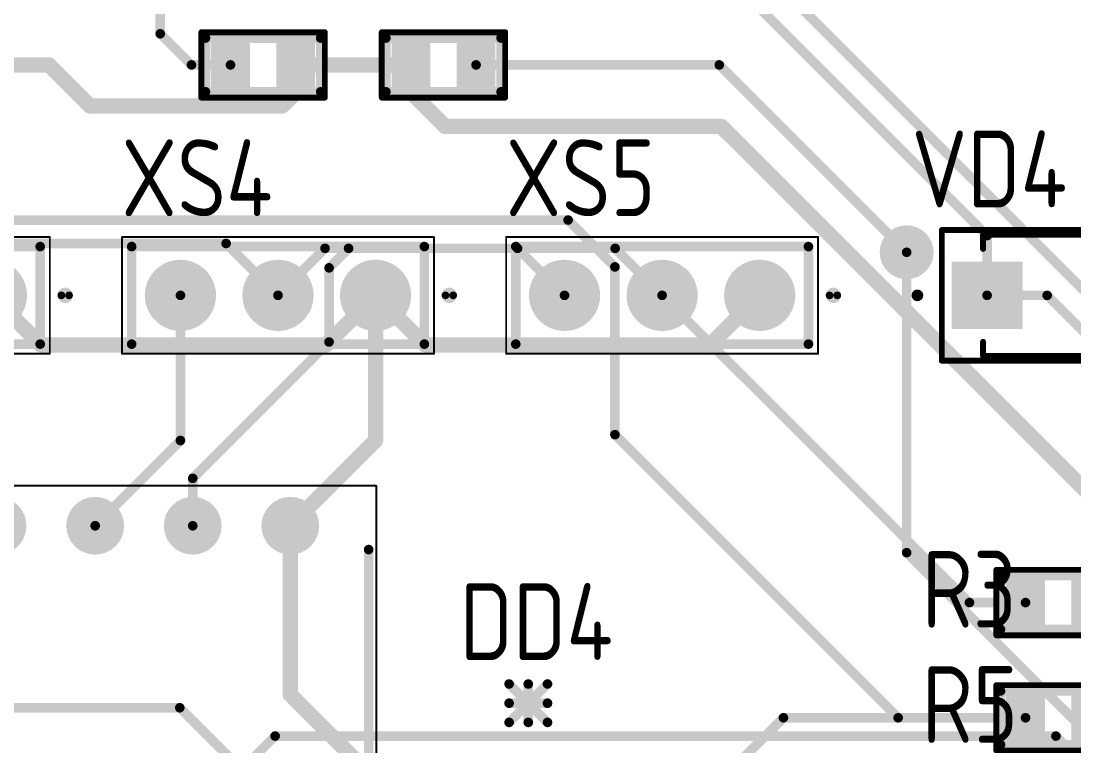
# Model space of a CAD drawing. Header units: millimetres. Extents: x 0 to 841, y 0 to 2540.
# Drawn here: x 113.85 to 141.26, y 128.27 to 147.14 of the extents above; entities that cross this region are included whole.
import ezdxf

# ---------------------------------------------------------------- set-up
doc = ezdxf.new("R2010")
doc.units = ezdxf.units.MM
for name, color, linetype in [('BottomLayer', 5, 'Continuous'), ('BottomSolder', 6, 'Continuous'), ('Mechanical13', 56, 'Continuous'), ('Mechanical15', 56, 'Continuous'), ('MultiLayer', 9, 'Continuous'), ('PadHoleLayer', 156, 'Continuous'), ('TopLayer', 1, 'Continuous'), ('TopOverlay', 2, 'Continuous'), ('TopPaste', 8, 'Continuous'), ('TopSolder', 216, 'Continuous'), ('ViaHoleLayer', 16, 'Continuous')]:
    doc.layers.add(name, color=color, linetype=linetype)
doc.styles.add('GOST type A', font='', dxfattribs={"height": 0.2})
doc.styles.get('GOST type A').set_extended_font_data('GOST type A')

# ---------------------------------------------------------------- blocks, each defined once
blk = doc.blocks.new('CONN_3PIN_TSW_103_05_G_S_11')
at = {"layer": 'BottomLayer'}
h = blk.add_hatch(color=5, dxfattribs=at)
edge = h.paths.add_edge_path()
edge.add_arc((0, 0), 0.825, 0, 360)
h = blk.add_hatch(color=5, dxfattribs=at)
edge = h.paths.add_edge_path()
edge.add_arc((2.54, 0), 0.825, 0, 360)
h = blk.add_hatch(color=5, dxfattribs=at)
edge = h.paths.add_edge_path()
edge.add_arc((5.08, 0), 0.825, 0, 360)
at = {"layer": 'BottomSolder'}
h = blk.add_hatch(color=6, dxfattribs=at)
edge = h.paths.add_edge_path()
edge.add_arc((0, 0), 0.927, 0, 360)
h = blk.add_hatch(color=6, dxfattribs=at)
edge = h.paths.add_edge_path()
edge.add_arc((2.54, 0), 0.927, 0, 360)
h = blk.add_hatch(color=6, dxfattribs=at)
edge = h.paths.add_edge_path()
edge.add_arc((5.08, 0), 0.927, 0, 360)
at = {"layer": 'MultiLayer'}
h = blk.add_hatch(color=9, dxfattribs=at)
edge = h.paths.add_edge_path()
edge.add_arc((0, 0), 0.825, 0, 360)
h = blk.add_hatch(color=9, dxfattribs=at)
edge = h.paths.add_edge_path()
edge.add_arc((2.54, 0), 0.825, 0, 360)
h = blk.add_hatch(color=9, dxfattribs=at)
edge = h.paths.add_edge_path()
edge.add_arc((5.08, 0), 0.825, 0, 360)
at = {"layer": 'PadHoleLayer'}
h = blk.add_hatch(color=156, dxfattribs=at)
edge = h.paths.add_edge_path()
edge.add_arc((0, 0), 0.55, 0, 360)
h = blk.add_hatch(color=156, dxfattribs=at)
edge = h.paths.add_edge_path()
edge.add_arc((2.54, 0), 0.55, 0, 360)
h = blk.add_hatch(color=156, dxfattribs=at)
edge = h.paths.add_edge_path()
edge.add_arc((5.08, 0), 0.55, 0, 360)
at = {"layer": 'TopLayer'}
h = blk.add_hatch(color=1, dxfattribs=at)
edge = h.paths.add_edge_path()
edge.add_arc((0, 0), 0.825, 0, 360)
h = blk.add_hatch(color=1, dxfattribs=at)
edge = h.paths.add_edge_path()
edge.add_arc((2.54, 0), 0.825, 0, 360)
h = blk.add_hatch(color=1, dxfattribs=at)
edge = h.paths.add_edge_path()
edge.add_arc((5.08, 0), 0.825, 0, 360)
at = {"layer": 'TopSolder'}
h = blk.add_hatch(color=216, dxfattribs=at)
edge = h.paths.add_edge_path()
edge.add_arc((0, 0), 0.927, 0, 360)
h = blk.add_hatch(color=216, dxfattribs=at)
edge = h.paths.add_edge_path()
edge.add_arc((2.54, 0), 0.927, 0, 360)
h = blk.add_hatch(color=216, dxfattribs=at)
edge = h.paths.add_edge_path()
edge.add_arc((5.08, 0), 0.927, 0, 360)
at = {"layer": 'Mechanical13'}
for points, const_width in [([(-1.82, 0, 1), (-2.02, 0, 1)], 0.2), ([(-2.07, 0, 1), (-1.97, 0, 1)], 0.1), ([(-1.87, 0, 1), (-1.77, 0, 1)], 0.1)]:
    blk.add_lwpolyline(points, format="xyb", close=True, dxfattribs=dict(at, const_width=const_width))
at = {"layer": 'Mechanical15', "const_width": 0.05}
for points in [[(6.6, 1.52), (-1.52, 1.52)], [(-1.52, 1.52), (-1.52, -1.52)], [(6.6, 1.52), (6.6, -1.52)], [(6.6, -1.52), (-1.52, -1.52)]]:
    blk.add_lwpolyline(points, dxfattribs=at)
at = {"layer": 'Mechanical15', "const_width": 0.025}
for points in [[(-1.532, 1.52, 1), (-1.507, 1.52, 1)], [(-1.532, 1.52, 1), (-1.507, 1.52, 1)], [(6.587, 1.52, 1), (6.612, 1.52, 1)], [(6.587, 1.52, 1), (6.612, 1.52, 1)], [(-1.532, -1.52, 1), (-1.507, -1.52, 1)], [(-1.532, -1.52, 1), (-1.507, -1.52, 1)], [(6.587, -1.52, 1), (6.612, -1.52, 1)], [(6.587, -1.52, 1), (6.612, -1.52, 1)]]:
    blk.add_lwpolyline(points, format="xyb", close=True, dxfattribs=at)
at = {"layer": 'TopOverlay', "const_width": 0.25}
for points in [[(6.35, 1.27), (-1.27, 1.27)], [(-1.27, 1.27), (-1.27, -1.27)], [(6.35, 1.27), (6.35, -1.27)], [(6.35, -1.27), (-1.27, -1.27)]]:
    blk.add_lwpolyline(points, dxfattribs=at)
at = {"layer": 'TopOverlay'}
for points, const_width in [([(-1.332, 1.27, 1), (-1.207, 1.27, 1)], 0.125), ([(-1.332, 1.27, 1), (-1.207, 1.27, 1)], 0.125), ([(6.288, 1.27, 1), (6.413, 1.27, 1)], 0.125), ([(6.288, 1.27, 1), (6.413, 1.27, 1)], 0.125), ([(-1.82, 0, 1), (-2.02, 0, 1)], 0.2), ([(-2.07, 0, 1), (-1.97, 0, 1)], 0.1), ([(-1.87, 0, 1), (-1.77, 0, 1)], 0.1), ([(-1.332, -1.27, 1), (-1.207, -1.27, 1)], 0.125), ([(-1.332, -1.27, 1), (-1.207, -1.27, 1)], 0.125), ([(6.288, -1.27, 1), (6.413, -1.27, 1)], 0.125), ([(6.288, -1.27, 1), (6.413, -1.27, 1)], 0.125)]:
    blk.add_lwpolyline(points, format="xyb", close=True, dxfattribs=dict(at, const_width=const_width))
blk = doc.blocks.new('CONN_3PIN_TSW_103_05_G_S_12')
at = {"layer": 'BottomLayer'}
h = blk.add_hatch(color=5, dxfattribs=at)
edge = h.paths.add_edge_path()
edge.add_arc((0, 0), 0.825, 0, 360)
h = blk.add_hatch(color=5, dxfattribs=at)
edge = h.paths.add_edge_path()
edge.add_arc((2.54, 0), 0.825, 0, 360)
h = blk.add_hatch(color=5, dxfattribs=at)
edge = h.paths.add_edge_path()
edge.add_arc((5.08, 0), 0.825, 0, 360)
at = {"layer": 'BottomSolder'}
h = blk.add_hatch(color=6, dxfattribs=at)
edge = h.paths.add_edge_path()
edge.add_arc((0, 0), 0.927, 0, 360)
h = blk.add_hatch(color=6, dxfattribs=at)
edge = h.paths.add_edge_path()
edge.add_arc((2.54, 0), 0.927, 0, 360)
h = blk.add_hatch(color=6, dxfattribs=at)
edge = h.paths.add_edge_path()
edge.add_arc((5.08, 0), 0.927, 0, 360)
at = {"layer": 'MultiLayer'}
h = blk.add_hatch(color=9, dxfattribs=at)
edge = h.paths.add_edge_path()
edge.add_arc((0, 0), 0.825, 0, 360)
h = blk.add_hatch(color=9, dxfattribs=at)
edge = h.paths.add_edge_path()
edge.add_arc((2.54, 0), 0.825, 0, 360)
h = blk.add_hatch(color=9, dxfattribs=at)
edge = h.paths.add_edge_path()
edge.add_arc((5.08, 0), 0.825, 0, 360)
at = {"layer": 'PadHoleLayer'}
h = blk.add_hatch(color=156, dxfattribs=at)
edge = h.paths.add_edge_path()
edge.add_arc((0, 0), 0.55, 0, 360)
h = blk.add_hatch(color=156, dxfattribs=at)
edge = h.paths.add_edge_path()
edge.add_arc((2.54, 0), 0.55, 0, 360)
h = blk.add_hatch(color=156, dxfattribs=at)
edge = h.paths.add_edge_path()
edge.add_arc((5.08, 0), 0.55, 0, 360)
at = {"layer": 'TopLayer'}
h = blk.add_hatch(color=1, dxfattribs=at)
edge = h.paths.add_edge_path()
edge.add_arc((0, 0), 0.825, 0, 360)
h = blk.add_hatch(color=1, dxfattribs=at)
edge = h.paths.add_edge_path()
edge.add_arc((2.54, 0), 0.825, 0, 360)
h = blk.add_hatch(color=1, dxfattribs=at)
edge = h.paths.add_edge_path()
edge.add_arc((5.08, 0), 0.825, 0, 360)
at = {"layer": 'TopSolder'}
h = blk.add_hatch(color=216, dxfattribs=at)
edge = h.paths.add_edge_path()
edge.add_arc((0, 0), 0.927, 0, 360)
h = blk.add_hatch(color=216, dxfattribs=at)
edge = h.paths.add_edge_path()
edge.add_arc((2.54, 0), 0.927, 0, 360)
h = blk.add_hatch(color=216, dxfattribs=at)
edge = h.paths.add_edge_path()
edge.add_arc((5.08, 0), 0.927, 0, 360)
at = {"layer": 'Mechanical13'}
for points, const_width in [([(-1.82, 0, 1), (-2.02, 0, 1)], 0.2), ([(-2.07, 0, 1), (-1.97, 0, 1)], 0.1), ([(-1.87, 0, 1), (-1.77, 0, 1)], 0.1)]:
    blk.add_lwpolyline(points, format="xyb", close=True, dxfattribs=dict(at, const_width=const_width))
at = {"layer": 'Mechanical15', "const_width": 0.05}
for points in [[(6.6, 1.52), (-1.52, 1.52)], [(-1.52, 1.52), (-1.52, -1.52)], [(6.6, 1.52), (6.6, -1.52)], [(6.6, -1.52), (-1.52, -1.52)]]:
    blk.add_lwpolyline(points, dxfattribs=at)
at = {"layer": 'Mechanical15', "const_width": 0.025}
for points in [[(-1.533, 1.52, 1), (-1.508, 1.52, 1)], [(-1.533, 1.52, 1), (-1.508, 1.52, 1)], [(6.588, 1.52, 1), (6.613, 1.52, 1)], [(6.588, 1.52, 1), (6.613, 1.52, 1)], [(-1.533, -1.52, 1), (-1.508, -1.52, 1)], [(-1.533, -1.52, 1), (-1.508, -1.52, 1)], [(6.588, -1.52, 1), (6.613, -1.52, 1)], [(6.588, -1.52, 1), (6.613, -1.52, 1)]]:
    blk.add_lwpolyline(points, format="xyb", close=True, dxfattribs=at)
at = {"layer": 'TopOverlay', "const_width": 0.25}
for points in [[(6.35, 1.27), (-1.27, 1.27)], [(-1.27, 1.27), (-1.27, -1.27)], [(6.35, 1.27), (6.35, -1.27)], [(6.35, -1.27), (-1.27, -1.27)]]:
    blk.add_lwpolyline(points, dxfattribs=at)
at = {"layer": 'TopOverlay'}
for points, const_width in [([(-1.333, 1.27, 1), (-1.208, 1.27, 1)], 0.125), ([(-1.333, 1.27, 1), (-1.208, 1.27, 1)], 0.125), ([(6.287, 1.27, 1), (6.412, 1.27, 1)], 0.125), ([(6.287, 1.27, 1), (6.412, 1.27, 1)], 0.125), ([(-1.82, 0, 1), (-2.02, 0, 1)], 0.2), ([(-2.07, 0, 1), (-1.97, 0, 1)], 0.1), ([(-1.87, 0, 1), (-1.77, 0, 1)], 0.1), ([(-1.333, -1.27, 1), (-1.208, -1.27, 1)], 0.125), ([(-1.333, -1.27, 1), (-1.208, -1.27, 1)], 0.125), ([(6.287, -1.27, 1), (6.412, -1.27, 1)], 0.125), ([(6.287, -1.27, 1), (6.412, -1.27, 1)], 0.125)]:
    blk.add_lwpolyline(points, format="xyb", close=True, dxfattribs=dict(at, const_width=const_width))
blk = doc.blocks.new('CONN_3PIN_TSW_103_05_G_S_13')
at = {"layer": 'BottomLayer'}
h = blk.add_hatch(color=5, dxfattribs=at)
edge = h.paths.add_edge_path()
edge.add_arc((0, 0), 0.825, 0, 360)
h = blk.add_hatch(color=5, dxfattribs=at)
edge = h.paths.add_edge_path()
edge.add_arc((2.54, 0), 0.825, 0, 360)
h = blk.add_hatch(color=5, dxfattribs=at)
edge = h.paths.add_edge_path()
edge.add_arc((5.08, 0), 0.825, 0, 360)
at = {"layer": 'BottomSolder'}
h = blk.add_hatch(color=6, dxfattribs=at)
edge = h.paths.add_edge_path()
edge.add_arc((0, 0), 0.927, 0, 360)
h = blk.add_hatch(color=6, dxfattribs=at)
edge = h.paths.add_edge_path()
edge.add_arc((2.54, 0), 0.927, 0, 360)
h = blk.add_hatch(color=6, dxfattribs=at)
edge = h.paths.add_edge_path()
edge.add_arc((5.08, 0), 0.927, 0, 360)
at = {"layer": 'MultiLayer'}
h = blk.add_hatch(color=9, dxfattribs=at)
edge = h.paths.add_edge_path()
edge.add_arc((0, 0), 0.825, 0, 360)
h = blk.add_hatch(color=9, dxfattribs=at)
edge = h.paths.add_edge_path()
edge.add_arc((2.54, 0), 0.825, 0, 360)
h = blk.add_hatch(color=9, dxfattribs=at)
edge = h.paths.add_edge_path()
edge.add_arc((5.08, 0), 0.825, 0, 360)
at = {"layer": 'PadHoleLayer'}
h = blk.add_hatch(color=156, dxfattribs=at)
edge = h.paths.add_edge_path()
edge.add_arc((0, 0), 0.55, 0, 360)
h = blk.add_hatch(color=156, dxfattribs=at)
edge = h.paths.add_edge_path()
edge.add_arc((2.54, 0), 0.55, 0, 360)
h = blk.add_hatch(color=156, dxfattribs=at)
edge = h.paths.add_edge_path()
edge.add_arc((5.08, 0), 0.55, 0, 360)
at = {"layer": 'TopLayer'}
h = blk.add_hatch(color=1, dxfattribs=at)
edge = h.paths.add_edge_path()
edge.add_arc((0, 0), 0.825, 0, 360)
h = blk.add_hatch(color=1, dxfattribs=at)
edge = h.paths.add_edge_path()
edge.add_arc((2.54, 0), 0.825, 0, 360)
h = blk.add_hatch(color=1, dxfattribs=at)
edge = h.paths.add_edge_path()
edge.add_arc((5.08, 0), 0.825, 0, 360)
at = {"layer": 'TopSolder'}
h = blk.add_hatch(color=216, dxfattribs=at)
edge = h.paths.add_edge_path()
edge.add_arc((0, 0), 0.927, 0, 360)
h = blk.add_hatch(color=216, dxfattribs=at)
edge = h.paths.add_edge_path()
edge.add_arc((2.54, 0), 0.927, 0, 360)
h = blk.add_hatch(color=216, dxfattribs=at)
edge = h.paths.add_edge_path()
edge.add_arc((5.08, 0), 0.927, 0, 360)
at = {"layer": 'Mechanical13'}
for points, const_width in [([(-1.82, 0, 1), (-2.02, 0, 1)], 0.2), ([(-2.07, 0, 1), (-1.97, 0, 1)], 0.1), ([(-1.87, 0, 1), (-1.77, 0, 1)], 0.1)]:
    blk.add_lwpolyline(points, format="xyb", close=True, dxfattribs=dict(at, const_width=const_width))
at = {"layer": 'Mechanical15', "const_width": 0.05}
for points in [[(6.6, 1.52), (-1.52, 1.52)], [(-1.52, 1.52), (-1.52, -1.52)], [(6.6, 1.52), (6.6, -1.52)], [(6.6, -1.52), (-1.52, -1.52)]]:
    blk.add_lwpolyline(points, dxfattribs=at)
at = {"layer": 'Mechanical15', "const_width": 0.025}
for points in [[(-1.533, 1.52, 1), (-1.508, 1.52, 1)], [(-1.533, 1.52, 1), (-1.508, 1.52, 1)], [(6.588, 1.52, 1), (6.612, 1.52, 1)], [(6.588, 1.52, 1), (6.612, 1.52, 1)], [(-1.533, -1.52, 1), (-1.508, -1.52, 1)], [(-1.533, -1.52, 1), (-1.508, -1.52, 1)], [(6.588, -1.52, 1), (6.612, -1.52, 1)], [(6.588, -1.52, 1), (6.612, -1.52, 1)]]:
    blk.add_lwpolyline(points, format="xyb", close=True, dxfattribs=at)
at = {"layer": 'TopOverlay', "const_width": 0.25}
for points in [[(6.35, 1.27), (-1.27, 1.27)], [(-1.27, 1.27), (-1.27, -1.27)], [(6.35, 1.27), (6.35, -1.27)], [(6.35, -1.27), (-1.27, -1.27)]]:
    blk.add_lwpolyline(points, dxfattribs=at)
at = {"layer": 'TopOverlay'}
for points, const_width in [([(-1.332, 1.27, 1), (-1.207, 1.27, 1)], 0.125), ([(-1.332, 1.27, 1), (-1.207, 1.27, 1)], 0.125), ([(6.288, 1.27, 1), (6.413, 1.27, 1)], 0.125), ([(6.288, 1.27, 1), (6.413, 1.27, 1)], 0.125), ([(-1.82, 0, 1), (-2.02, 0, 1)], 0.2), ([(-2.07, 0, 1), (-1.97, 0, 1)], 0.1), ([(-1.87, 0, 1), (-1.77, 0, 1)], 0.1), ([(-1.332, -1.27, 1), (-1.207, -1.27, 1)], 0.125), ([(-1.332, -1.27, 1), (-1.207, -1.27, 1)], 0.125), ([(6.288, -1.27, 1), (6.413, -1.27, 1)], 0.125), ([(6.288, -1.27, 1), (6.413, -1.27, 1)], 0.125)]:
    blk.add_lwpolyline(points, format="xyb", close=True, dxfattribs=dict(at, const_width=const_width))
blk = doc.blocks.new('M7_DO_214AC_DTC_21')
at = {"layer": 'TopLayer'}
for points in [[(-3.195, 0.876), (-1.346, 0.876), (-1.346, -0.876), (-3.195, -0.876)], [(1.346, 0.876), (3.195, 0.876), (3.195, -0.876), (1.346, -0.876)]]:
    blk.add_hatch(color=1, dxfattribs=at).paths.add_polyline_path(points)
at = {"layer": 'TopPaste'}
for points in [[(-3.195, 0.876), (-1.346, 0.876), (-1.346, -0.876), (-3.195, -0.876)], [(1.346, 0.876), (3.195, 0.876), (3.195, -0.876), (1.346, -0.876)]]:
    blk.add_hatch(color=8, dxfattribs=at).paths.add_polyline_path(points)
at = {"layer": 'TopSolder'}
for points in [[(-3.195, 0.876), (-1.346, 0.876), (-1.346, -0.876), (-3.195, -0.876)], [(1.346, 0.876), (3.195, 0.876), (3.195, -0.876), (1.346, -0.876)]]:
    blk.add_hatch(color=216, dxfattribs=at).paths.add_polyline_path(points)
at = {"layer": 'Mechanical13'}
for points in [[(-2.194, 0, 1), (-2.347, 0, 1)], [(-2.347, 0, 1), (-2.347, 0, 1)], [(-2.194, 0, 1), (-2.194, 0, 1)]]:
    blk.add_lwpolyline(points, format="xyb", close=True, dxfattribs=at)
at = {"layer": 'Mechanical15', "const_width": 0.152}
for points in [[(-3.449, -1.702), (-3.449, 1.702)], [(-3.449, 1.702), (3.449, 1.702)], [(3.449, -1.702), (3.449, 1.702)], [(-3.449, -1.702), (3.449, -1.702)]]:
    blk.add_lwpolyline(points, dxfattribs=at)
at = {"layer": 'Mechanical15', "const_width": 0.0762}
for points in [[(-3.487, 1.702, 1), (-3.411, 1.702, 1)], [(-3.487, 1.702, 1), (-3.411, 1.702, 1)], [(3.411, 1.702, 1), (3.487, 1.702, 1)], [(3.411, 1.702, 1), (3.487, 1.702, 1)], [(-3.487, -1.702, 1), (-3.411, -1.702, 1)], [(-3.487, -1.702, 1), (-3.411, -1.702, 1)], [(3.411, -1.702, 1), (3.487, -1.702, 1)], [(3.411, -1.702, 1), (3.487, -1.702, 1)]]:
    blk.add_lwpolyline(points, format="xyb", close=True, dxfattribs=at)
at = {"layer": 'TopOverlay', "const_width": 0.152}
for points in [[(-2.375, 1.575), (2.375, 1.575)], [(-2.375, 1.209), (-2.375, 1.575)], [(2.375, 1.209), (2.375, 1.575)], [(-2.375, -1.575), (-2.375, -1.209)], [(2.375, -1.575), (2.375, -1.209)], [(-2.375, -1.575), (2.375, -1.575)]]:
    blk.add_lwpolyline(points, dxfattribs=at)
at = {"layer": 'TopOverlay'}
for points, const_width in [([(-2.413, 1.575, 1), (-2.337, 1.575, 1)], 0.0762), ([(-2.413, 1.575, 1), (-2.337, 1.575, 1)], 0.0762), ([(2.337, 1.575, 1), (2.413, 1.575, 1)], 0.0762), ([(2.337, 1.575, 1), (2.413, 1.575, 1)], 0.0762), ([(-2.413, 1.209, 1), (-2.337, 1.209, 1)], 0.0762), ([(2.337, 1.209, 1), (2.413, 1.209, 1)], 0.0762), ([(-4.008, 0, 1), (-4.16, 0, 1)], 0.152), ([(-4.198, 0, 1), (-4.122, 0, 1)], 0.0762), ([(-4.046, 0, 1), (-3.969, 0, 1)], 0.0762), ([(-2.413, -1.209, 1), (-2.337, -1.209, 1)], 0.0762), ([(2.337, -1.209, 1), (2.413, -1.209, 1)], 0.0762), ([(-2.413, -1.575, 1), (-2.337, -1.575, 1)], 0.0762), ([(-2.413, -1.575, 1), (-2.337, -1.575, 1)], 0.0762), ([(2.337, -1.575, 1), (2.413, -1.575, 1)], 0.0762), ([(2.337, -1.575, 1), (2.413, -1.575, 1)], 0.0762)]:
    blk.add_lwpolyline(points, format="xyb", close=True, dxfattribs=dict(at, const_width=const_width))
blk = doc.blocks.new('RES_RC0805_73')
at = {"layer": 'TopLayer'}
for points in [[(-1.353, 0.597), (-0.343, 0.597), (-0.343, -0.597), (-1.353, -0.597)], [(0.343, 0.597), (1.353, 0.597), (1.353, -0.597), (0.343, -0.597)]]:
    blk.add_hatch(color=1, dxfattribs=at).paths.add_polyline_path(points)
at = {"layer": 'TopPaste'}
for points in [[(-1.353, 0.597), (-0.343, 0.597), (-0.343, -0.597), (-1.353, -0.597)], [(0.343, 0.597), (1.353, 0.597), (1.353, -0.597), (0.343, -0.597)]]:
    blk.add_hatch(color=8, dxfattribs=at).paths.add_polyline_path(points)
at = {"layer": 'TopSolder'}
for points in [[(-1.353, 0.597), (-0.343, 0.597), (-0.343, -0.597), (-1.353, -0.597)], [(0.343, 0.597), (1.353, 0.597), (1.353, -0.597), (0.343, -0.597)]]:
    blk.add_hatch(color=216, dxfattribs=at).paths.add_polyline_path(points)
at = {"layer": 'Mechanical15', "const_width": 0.152}
for points in [[(-1.607, -0.851), (-1.607, 0.851)], [(-1.607, 0.851), (1.607, 0.851)], [(1.607, -0.851), (1.607, 0.851)], [(-1.607, -0.851), (1.607, -0.851)]]:
    blk.add_lwpolyline(points, dxfattribs=at)
at = {"layer": 'Mechanical15', "const_width": 0.0762}
for points in [[(-1.645, 0.851, 1), (-1.569, 0.851, 1)], [(-1.645, 0.851, 1), (-1.569, 0.851, 1)], [(1.569, 0.851, 1), (1.645, 0.851, 1)], [(1.569, 0.851, 1), (1.645, 0.851, 1)], [(-1.645, -0.851, 1), (-1.569, -0.851, 1)], [(-1.645, -0.851, 1), (-1.569, -0.851, 1)], [(1.569, -0.851, 1), (1.645, -0.851, 1)], [(1.569, -0.851, 1), (1.645, -0.851, 1)]]:
    blk.add_lwpolyline(points, format="xyb", close=True, dxfattribs=at)
at = {"layer": 'TopOverlay', "const_width": 0.25}
for points in [[(-1.5, 0.7), (1.5, 0.7)], [(-1.5, -0.7), (-1.5, 0.7)], [(1.5, -0.7), (1.5, 0.7)], [(-1.5, -0.7), (1.5, -0.7)]]:
    blk.add_lwpolyline(points, dxfattribs=at)
at = {"layer": 'TopOverlay', "const_width": 0.125}
for points in [[(-1.563, 0.7, 1), (-1.438, 0.7, 1)], [(-1.563, 0.7, 1), (-1.438, 0.7, 1)], [(1.437, 0.7, 1), (1.562, 0.7, 1)], [(1.437, 0.7, 1), (1.562, 0.7, 1)], [(-1.563, -0.7, 1), (-1.438, -0.7, 1)], [(-1.563, -0.7, 1), (-1.438, -0.7, 1)], [(1.437, -0.7, 1), (1.562, -0.7, 1)], [(1.437, -0.7, 1), (1.562, -0.7, 1)]]:
    blk.add_lwpolyline(points, format="xyb", close=True, dxfattribs=at)
blk = doc.blocks.new('RES_RC0805_82')
at = {"layer": 'TopLayer'}
for points in [[(-1.353, 0.597), (-0.343, 0.597), (-0.343, -0.597), (-1.353, -0.597)], [(0.343, 0.597), (1.353, 0.597), (1.353, -0.597), (0.343, -0.597)]]:
    blk.add_hatch(color=1, dxfattribs=at).paths.add_polyline_path(points)
at = {"layer": 'TopPaste'}
for points in [[(-1.353, 0.597), (-0.343, 0.597), (-0.343, -0.597), (-1.353, -0.597)], [(0.343, 0.597), (1.353, 0.597), (1.353, -0.597), (0.343, -0.597)]]:
    blk.add_hatch(color=8, dxfattribs=at).paths.add_polyline_path(points)
at = {"layer": 'TopSolder'}
for points in [[(-1.353, 0.597), (-0.343, 0.597), (-0.343, -0.597), (-1.353, -0.597)], [(0.343, 0.597), (1.353, 0.597), (1.353, -0.597), (0.343, -0.597)]]:
    blk.add_hatch(color=216, dxfattribs=at).paths.add_polyline_path(points)
at = {"layer": 'Mechanical15', "const_width": 0.152}
for points in [[(-1.607, -0.851), (-1.607, 0.851)], [(-1.607, 0.851), (1.607, 0.851)], [(1.607, -0.851), (1.607, 0.851)], [(-1.607, -0.851), (1.607, -0.851)]]:
    blk.add_lwpolyline(points, dxfattribs=at)
at = {"layer": 'Mechanical15', "const_width": 0.0762}
for points in [[(-1.645, 0.851, 1), (-1.569, 0.851, 1)], [(-1.645, 0.851, 1), (-1.569, 0.851, 1)], [(1.569, 0.851, 1), (1.645, 0.851, 1)], [(1.569, 0.851, 1), (1.645, 0.851, 1)], [(-1.645, -0.851, 1), (-1.569, -0.851, 1)], [(-1.645, -0.851, 1), (-1.569, -0.851, 1)], [(1.569, -0.851, 1), (1.645, -0.851, 1)], [(1.569, -0.851, 1), (1.645, -0.851, 1)]]:
    blk.add_lwpolyline(points, format="xyb", close=True, dxfattribs=at)
at = {"layer": 'TopOverlay', "const_width": 0.25}
for points in [[(-1.5, 0.7), (1.5, 0.7)], [(-1.5, -0.7), (-1.5, 0.7)], [(1.5, -0.7), (1.5, 0.7)], [(-1.5, -0.7), (1.5, -0.7)]]:
    blk.add_lwpolyline(points, dxfattribs=at)
at = {"layer": 'TopOverlay', "const_width": 0.125}
for points in [[(-1.562, 0.7, 1), (-1.437, 0.7, 1)], [(-1.562, 0.7, 1), (-1.437, 0.7, 1)], [(1.438, 0.7, 1), (1.563, 0.7, 1)], [(1.438, 0.7, 1), (1.563, 0.7, 1)], [(-1.562, -0.7, 1), (-1.437, -0.7, 1)], [(-1.562, -0.7, 1), (-1.437, -0.7, 1)], [(1.438, -0.7, 1), (1.563, -0.7, 1)], [(1.438, -0.7, 1), (1.563, -0.7, 1)]]:
    blk.add_lwpolyline(points, format="xyb", close=True, dxfattribs=at)
blk = doc.blocks.new('RES_RC0805_84')
at = {"layer": 'TopLayer'}
for points in [[(-1.353, 0.597), (-0.343, 0.597), (-0.343, -0.597), (-1.353, -0.597)], [(0.343, 0.597), (1.353, 0.597), (1.353, -0.597), (0.343, -0.597)]]:
    blk.add_hatch(color=1, dxfattribs=at).paths.add_polyline_path(points)
at = {"layer": 'TopPaste'}
for points in [[(-1.353, 0.597), (-0.343, 0.597), (-0.343, -0.597), (-1.353, -0.597)], [(0.343, 0.597), (1.353, 0.597), (1.353, -0.597), (0.343, -0.597)]]:
    blk.add_hatch(color=8, dxfattribs=at).paths.add_polyline_path(points)
at = {"layer": 'TopSolder'}
for points in [[(-1.353, 0.597), (-0.343, 0.597), (-0.343, -0.597), (-1.353, -0.597)], [(0.343, 0.597), (1.353, 0.597), (1.353, -0.597), (0.343, -0.597)]]:
    blk.add_hatch(color=216, dxfattribs=at).paths.add_polyline_path(points)
at = {"layer": 'Mechanical15', "const_width": 0.152}
for points in [[(-1.607, -0.851), (-1.607, 0.851)], [(-1.607, 0.851), (1.607, 0.851)], [(1.607, -0.851), (1.607, 0.851)], [(-1.607, -0.851), (1.607, -0.851)]]:
    blk.add_lwpolyline(points, dxfattribs=at)
at = {"layer": 'Mechanical15', "const_width": 0.0762}
for points in [[(-1.645, 0.851, 1), (-1.569, 0.851, 1)], [(-1.645, 0.851, 1), (-1.569, 0.851, 1)], [(1.569, 0.851, 1), (1.645, 0.851, 1)], [(1.569, 0.851, 1), (1.645, 0.851, 1)], [(-1.645, -0.851, 1), (-1.569, -0.851, 1)], [(-1.645, -0.851, 1), (-1.569, -0.851, 1)], [(1.569, -0.851, 1), (1.645, -0.851, 1)], [(1.569, -0.851, 1), (1.645, -0.851, 1)]]:
    blk.add_lwpolyline(points, format="xyb", close=True, dxfattribs=at)
at = {"layer": 'TopOverlay', "const_width": 0.25}
for points in [[(-1.5, 0.7), (1.5, 0.7)], [(-1.5, -0.7), (-1.5, 0.7)], [(1.5, -0.7), (1.5, 0.7)], [(-1.5, -0.7), (1.5, -0.7)]]:
    blk.add_lwpolyline(points, dxfattribs=at)
at = {"layer": 'TopOverlay', "const_width": 0.125}
for points in [[(-1.562, 0.7, 1), (-1.437, 0.7, 1)], [(-1.562, 0.7, 1), (-1.437, 0.7, 1)], [(1.438, 0.7, 1), (1.563, 0.7, 1)], [(1.438, 0.7, 1), (1.563, 0.7, 1)], [(-1.562, -0.7, 1), (-1.437, -0.7, 1)], [(-1.562, -0.7, 1), (-1.437, -0.7, 1)], [(1.438, -0.7, 1), (1.563, -0.7, 1)], [(1.438, -0.7, 1), (1.563, -0.7, 1)]]:
    blk.add_lwpolyline(points, format="xyb", close=True, dxfattribs=at)
blk = doc.blocks.new('RES_RC0805_86')
at = {"layer": 'TopLayer'}
for points in [[(-1.353, 0.597), (-0.343, 0.597), (-0.343, -0.597), (-1.353, -0.597)], [(0.343, 0.597), (1.353, 0.597), (1.353, -0.597), (0.343, -0.597)]]:
    blk.add_hatch(color=1, dxfattribs=at).paths.add_polyline_path(points)
at = {"layer": 'TopPaste'}
for points in [[(-1.353, 0.597), (-0.343, 0.597), (-0.343, -0.597), (-1.353, -0.597)], [(0.343, 0.597), (1.353, 0.597), (1.353, -0.597), (0.343, -0.597)]]:
    blk.add_hatch(color=8, dxfattribs=at).paths.add_polyline_path(points)
at = {"layer": 'TopSolder'}
for points in [[(-1.353, 0.597), (-0.343, 0.597), (-0.343, -0.597), (-1.353, -0.597)], [(0.343, 0.597), (1.353, 0.597), (1.353, -0.597), (0.343, -0.597)]]:
    blk.add_hatch(color=216, dxfattribs=at).paths.add_polyline_path(points)
at = {"layer": 'Mechanical15', "const_width": 0.152}
for points in [[(-1.607, -0.851), (-1.607, 0.851)], [(-1.607, 0.851), (1.607, 0.851)], [(1.607, -0.851), (1.607, 0.851)], [(-1.607, -0.851), (1.607, -0.851)]]:
    blk.add_lwpolyline(points, dxfattribs=at)
at = {"layer": 'Mechanical15', "const_width": 0.0762}
for points in [[(-1.645, 0.851, 1), (-1.569, 0.851, 1)], [(-1.645, 0.851, 1), (-1.569, 0.851, 1)], [(1.569, 0.851, 1), (1.645, 0.851, 1)], [(1.569, 0.851, 1), (1.645, 0.851, 1)], [(-1.645, -0.851, 1), (-1.569, -0.851, 1)], [(-1.645, -0.851, 1), (-1.569, -0.851, 1)], [(1.569, -0.851, 1), (1.645, -0.851, 1)], [(1.569, -0.851, 1), (1.645, -0.851, 1)]]:
    blk.add_lwpolyline(points, format="xyb", close=True, dxfattribs=at)
at = {"layer": 'TopOverlay', "const_width": 0.25}
for points in [[(-1.5, 0.7), (1.5, 0.7)], [(-1.5, -0.7), (-1.5, 0.7)], [(1.5, -0.7), (1.5, 0.7)], [(-1.5, -0.7), (1.5, -0.7)]]:
    blk.add_lwpolyline(points, dxfattribs=at)
at = {"layer": 'TopOverlay', "const_width": 0.125}
for points in [[(-1.563, 0.7, 1), (-1.438, 0.7, 1)], [(-1.563, 0.7, 1), (-1.438, 0.7, 1)], [(1.437, 0.7, 1), (1.562, 0.7, 1)], [(1.437, 0.7, 1), (1.562, 0.7, 1)], [(-1.563, -0.7, 1), (-1.438, -0.7, 1)], [(-1.563, -0.7, 1), (-1.438, -0.7, 1)], [(1.437, -0.7, 1), (1.562, -0.7, 1)], [(1.437, -0.7, 1), (1.562, -0.7, 1)]]:
    blk.add_lwpolyline(points, format="xyb", close=True, dxfattribs=at)
blk = doc.blocks.new('DIP_20_104')
at = {"layer": 'BottomLayer'}
h = blk.add_hatch(color=5, dxfattribs=at)
edge = h.paths.add_edge_path()
edge.add_arc((7.62, -15.24), 0.65, 0, 360)
h = blk.add_hatch(color=5, dxfattribs=at)
edge = h.paths.add_edge_path()
edge.add_arc((7.62, -17.78), 0.65, 0, 360)
h = blk.add_hatch(color=5, dxfattribs=at)
edge = h.paths.add_edge_path()
edge.add_arc((7.62, -20.32), 0.65, 0, 360)
h = blk.add_hatch(color=5, dxfattribs=at)
edge = h.paths.add_edge_path()
edge.add_arc((7.62, -22.86), 0.65, 0, 360)
at = {"layer": 'BottomSolder'}
h = blk.add_hatch(color=6, dxfattribs=at)
edge = h.paths.add_edge_path()
edge.add_arc((7.62, -15.24), 0.752, 0, 360)
h = blk.add_hatch(color=6, dxfattribs=at)
edge = h.paths.add_edge_path()
edge.add_arc((7.62, -17.78), 0.752, 0, 360)
h = blk.add_hatch(color=6, dxfattribs=at)
edge = h.paths.add_edge_path()
edge.add_arc((7.62, -20.32), 0.752, 0, 360)
h = blk.add_hatch(color=6, dxfattribs=at)
edge = h.paths.add_edge_path()
edge.add_arc((7.62, -22.86), 0.752, 0, 360)
at = {"layer": 'MultiLayer'}
h = blk.add_hatch(color=9, dxfattribs=at)
edge = h.paths.add_edge_path()
edge.add_arc((7.62, -15.24), 0.65, 0, 360)
h = blk.add_hatch(color=9, dxfattribs=at)
edge = h.paths.add_edge_path()
edge.add_arc((7.62, -17.78), 0.65, 0, 360)
h = blk.add_hatch(color=9, dxfattribs=at)
edge = h.paths.add_edge_path()
edge.add_arc((7.62, -20.32), 0.65, 0, 360)
h = blk.add_hatch(color=9, dxfattribs=at)
edge = h.paths.add_edge_path()
edge.add_arc((7.62, -22.86), 0.65, 0, 360)
at = {"layer": 'PadHoleLayer'}
h = blk.add_hatch(color=156, dxfattribs=at)
edge = h.paths.add_edge_path()
edge.add_arc((7.62, -17.78), 0.4, 0, 360)
h = blk.add_hatch(color=156, dxfattribs=at)
edge = h.paths.add_edge_path()
edge.add_arc((7.62, -20.32), 0.4, 0, 360)
h = blk.add_hatch(color=156, dxfattribs=at)
edge = h.paths.add_edge_path()
edge.add_arc((7.62, -22.86), 0.4, 0, 360)
at = {"layer": 'TopLayer'}
h = blk.add_hatch(color=1, dxfattribs=at)
edge = h.paths.add_edge_path()
edge.add_arc((7.62, -15.24), 0.65, 0, 360)
h = blk.add_hatch(color=1, dxfattribs=at)
edge = h.paths.add_edge_path()
edge.add_arc((7.62, -17.78), 0.65, 0, 360)
h = blk.add_hatch(color=1, dxfattribs=at)
edge = h.paths.add_edge_path()
edge.add_arc((7.62, -20.32), 0.65, 0, 360)
h = blk.add_hatch(color=1, dxfattribs=at)
edge = h.paths.add_edge_path()
edge.add_arc((7.62, -22.86), 0.65, 0, 360)
at = {"layer": 'TopSolder'}
h = blk.add_hatch(color=216, dxfattribs=at)
edge = h.paths.add_edge_path()
edge.add_arc((7.62, -15.24), 0.752, 0, 360)
h = blk.add_hatch(color=216, dxfattribs=at)
edge = h.paths.add_edge_path()
edge.add_arc((7.62, -17.78), 0.752, 0, 360)
h = blk.add_hatch(color=216, dxfattribs=at)
edge = h.paths.add_edge_path()
edge.add_arc((7.62, -20.32), 0.752, 0, 360)
h = blk.add_hatch(color=216, dxfattribs=at)
edge = h.paths.add_edge_path()
edge.add_arc((7.62, -22.86), 0.752, 0, 360)
at = {"layer": 'Mechanical15', "const_width": 0.05}
for points in [[(8.661, 2.218), (8.661, -25.1)], [(-1.274, -25.1), (8.661, -25.1)]]:
    blk.add_lwpolyline(points, dxfattribs=at)
at = {"layer": 'Mechanical15', "const_width": 0.025}
blk.add_lwpolyline([(8.648, -25.1, 1), (8.673, -25.1, 1)], format="xyb", close=True, dxfattribs=at)
blk.add_lwpolyline([(8.648, -25.1, 1), (8.673, -25.1, 1)], format="xyb", close=True, dxfattribs=at)
at = {"layer": 'TopOverlay', "const_width": 0.25}
blk.add_lwpolyline([(0.396, -24.9), (7, -24.9)], dxfattribs=at)
at = {"layer": 'TopOverlay', "const_width": 0.125}
blk.add_lwpolyline([(6.938, -24.9, 1), (7.063, -24.9, 1)], format="xyb", close=True, dxfattribs=at)
blk = doc.blocks.new('DIP_14_108')
at = {"layer": 'TopOverlay', "const_width": 0.25}
for points in [[(-0.444, 3.88), (0.556, 2.88)], [(-0.444, 2.88), (0.556, 3.88)], [(0.056, 2.88), (0.056, 3.88)], [(-0.444, 3.38), (0.556, 3.38)]]:
    blk.add_lwpolyline(points, dxfattribs=at)
at = {"layer": 'TopOverlay', "const_width": 0.125}
for points in [[(-0.506, 3.88, 1), (-0.381, 3.88, 1)], [(-0.007, 3.88, 1), (0.118, 3.88, 1)], [(0.494, 3.88, 1), (0.619, 3.88, 1)], [(-0.506, 3.38, 1), (-0.381, 3.38, 1)], [(0.494, 3.38, 1), (0.619, 3.38, 1)], [(-0.506, 2.88, 1), (-0.381, 2.88, 1)], [(-0.007, 2.88, 1), (0.118, 2.88, 1)], [(0.494, 2.88, 1), (0.619, 2.88, 1)]]:
    blk.add_lwpolyline(points, format="xyb", close=True, dxfattribs=at)

msp = doc.modelspace()

# ---------------------------------------------------------------- hatches: boundary and pattern name
at = {"layer": 'BottomLayer'}
h = msp.add_hatch(color=5, dxfattribs=at)
edge = h.paths.add_edge_path()
edge.add_arc((136.906, 141.122), 0.6, 0, 360)
at = {"layer": 'BottomSolder'}
h = msp.add_hatch(color=6, dxfattribs=at)
edge = h.paths.add_edge_path()
edge.add_arc((136.906, 141.122), 0.702, 0, 360)
at = {"layer": 'TopLayer'}
h = msp.add_hatch(color=1, dxfattribs=at)
edge = h.paths.add_edge_path()
edge.add_arc((136.906, 141.122), 0.6, 0, 360)
at = {"layer": 'TopSolder'}
h = msp.add_hatch(color=216, dxfattribs=at)
edge = h.paths.add_edge_path()
edge.add_arc((136.906, 141.122), 0.702, 0, 360)
at = {"layer": 'ViaHoleLayer'}
h = msp.add_hatch(color=16, dxfattribs=at)
edge = h.paths.add_edge_path()
edge.add_arc((136.906, 141.122), 0.35, 0, 360)

# ---------------------------------------------------------------- linework, layer by layer
at = {"layer": 'BottomLayer'}
for points, const_width in [([(120.54, 140), (121.764, 141.224)], 0.25), ([(121.764, 141.224), (129.316, 141.224)], 0.25), ([(129.316, 141.224), (130.54, 140)], 0.25), ([(136.906, 133.299), (136.906, 141.122)], 0.25), ([(113.08, 140), (114.371, 138.709)], 0.4), ([(121.789, 138.709), (123.08, 140)], 0.4), ([(123.08, 140), (124.371, 138.709)], 0.4), ([(131.789, 138.709), (133.08, 140)], 0.4), ([(114.371, 138.709), (121.789, 138.709)], 0.4), ([(124.371, 138.709), (131.789, 138.709)], 0.4), ([(136.906, 133.299), (148.895, 121.31)], 0.25), ([(118.32, 126.38), (120.464, 128.524)], 0.25), ([(120.464, 128.524), (140.792, 128.524)], 0.25), ([(140.792, 128.524), (144.78, 124.536)], 0.25)]:
    msp.add_lwpolyline(points, dxfattribs=dict(at, const_width=const_width))
for points, const_width in [([(121.701, 141.224, 1), (121.826, 141.224, 1)], 0.125), ([(121.701, 141.224, 1), (121.826, 141.224, 1)], 0.125), ([(129.254, 141.224, 1), (129.379, 141.224, 1)], 0.125), ([(129.254, 141.224, 1), (129.379, 141.224, 1)], 0.125), ([(136.844, 141.122, 1), (136.968, 141.122, 1)], 0.125), ([(120.478, 140, 1), (120.603, 140, 1)], 0.125), ([(122.98, 140, 1), (123.18, 140, 1)], 0.2), ([(122.98, 140, 1), (123.18, 140, 1)], 0.2), ([(130.477, 140, 1), (130.602, 140, 1)], 0.125), ([(132.98, 140, 1), (133.18, 140, 1)], 0.2), ([(114.271, 138.709, 1), (114.471, 138.709, 1)], 0.2), ([(114.271, 138.709, 1), (114.471, 138.709, 1)], 0.2), ([(121.689, 138.709, 1), (121.889, 138.709, 1)], 0.2), ([(121.689, 138.709, 1), (121.889, 138.709, 1)], 0.2), ([(124.271, 138.709, 1), (124.471, 138.709, 1)], 0.2), ([(124.271, 138.709, 1), (124.471, 138.709, 1)], 0.2), ([(131.689, 138.709, 1), (131.889, 138.709, 1)], 0.2), ([(131.689, 138.709, 1), (131.889, 138.709, 1)], 0.2), ([(136.844, 133.299, 1), (136.968, 133.299, 1)], 0.125), ([(136.844, 133.299, 1), (136.968, 133.299, 1)], 0.125), ([(120.402, 128.524, 1), (120.527, 128.524, 1)], 0.125), ([(120.402, 128.524, 1), (120.527, 128.524, 1)], 0.125), ([(140.73, 128.524, 1), (140.855, 128.524, 1)], 0.125), ([(140.73, 128.524, 1), (140.855, 128.524, 1)], 0.125)]:
    msp.add_lwpolyline(points, format="xyb", close=True, dxfattribs=dict(at, const_width=const_width))
at = {"layer": 'TopLayer'}
for points, const_width in [([(117.475, 146.812), (117.475, 154.285)], 0.25), ([(131.075, 149.479), (139, 141.554)], 0.25), ([(133.223, 148.425), (141.648, 140)], 0.25), ([(117.475, 146.812), (118.287, 146)], 0.25), ([(112.696, 146), (114.579, 146)], 0.4), ([(114.579, 146), (115.646, 144.932)], 0.4), ([(118.287, 146), (119.304, 146)], 0.25), ([(121, 145.282), (121, 146)], 0.4), ([(121, 146), (124, 146)], 0.4), ([(124, 145.288), (124, 146)], 0.4), ([(125.696, 146), (132.028, 146)], 0.25), ([(132.028, 146), (136.906, 141.122)], 0.25), ([(120.65, 144.932), (121, 145.282)], 0.4), ([(124, 145.288), (124.889, 144.399)], 0.4), ([(115.646, 144.932), (120.65, 144.932)], 0.4), ([(124.889, 144.399), (132.08, 144.399)], 0.4), ([(132.08, 144.399), (141.696, 134.783)], 0.4), ([(107.518, 141.961), (128.092, 141.961)], 0.25), ([(128.092, 141.961), (129.311, 140.741)], 0.25), ([(111.891, 141.351), (119.189, 141.351)], 0.25), ([(119.189, 141.351), (120.54, 140)], 0.25), ([(139, 140), (139, 141.554)], 0.25), ([(121.869, 140.716), (122.377, 141.224)], 0.25), ([(122.377, 141.224), (126.776, 141.224)], 0.25), ([(126.776, 141.224), (128, 140)], 0.25), ([(121.869, 138.786), (121.869, 140.716)], 0.25), ([(129.311, 136.373), (129.311, 140.741)], 0.25), ([(118, 136.22), (118, 140)], 0.25), ([(123.08, 136.22), (123.08, 140)], 0.4), ([(130.54, 140), (138.54, 132)], 0.25), ([(139, 140), (140.564, 140)], 0.25), ([(140.564, 140), (141.829, 138.735)], 0.25), ([(118.32, 135.236), (121.869, 138.786)], 0.25), ([(115.78, 134), (118, 136.22)], 0.25), ([(120.86, 134), (123.08, 136.22)], 0.4), ([(129.311, 136.373), (136.684, 129)], 0.25), ([(118.32, 134), (118.32, 135.236)], 0.25), ([(120.86, 129.6), (120.86, 134)], 0.4), ([(138.54, 132), (140, 132)], 0.25), ([(120.86, 129.6), (127, 123.46)], 0.4), ([(99.339, 129.261), (117.983, 129.261)], 0.25), ([(117.983, 129.261), (119.812, 127.432)], 0.25), ([(131.056, 126.357), (133.699, 129)], 0.25), ([(133.699, 129), (136.684, 129)], 0.25), ([(136.684, 129), (140, 129)], 0.25)]:
    msp.add_lwpolyline(points, dxfattribs=dict(at, const_width=const_width))
for points, const_width in [([(117.413, 146.812, 1), (117.537, 146.812, 1)], 0.125), ([(117.413, 146.812, 1), (117.537, 146.812, 1)], 0.125), ([(114.479, 146, 1), (114.679, 146, 1)], 0.2), ([(114.479, 146, 1), (114.679, 146, 1)], 0.2), ([(118.224, 146, 1), (118.349, 146, 1)], 0.125), ([(118.224, 146, 1), (118.349, 146, 1)], 0.125), ([(119.241, 146, 1), (119.366, 146, 1)], 0.125), ([(120.9, 146, 1), (121.1, 146, 1)], 0.2), ([(120.9, 146, 1), (121.1, 146, 1)], 0.2), ([(123.9, 146, 1), (124.1, 146, 1)], 0.2), ([(123.9, 146, 1), (124.1, 146, 1)], 0.2), ([(125.634, 146, 1), (125.759, 146, 1)], 0.125), ([(131.966, 146, 1), (132.091, 146, 1)], 0.125), ([(131.966, 146, 1), (132.091, 146, 1)], 0.125), ([(120.9, 145.282, 1), (121.1, 145.282, 1)], 0.2), ([(120.9, 145.282, 1), (121.1, 145.282, 1)], 0.2), ([(123.9, 145.288, 1), (124.1, 145.288, 1)], 0.2), ([(123.9, 145.288, 1), (124.1, 145.288, 1)], 0.2), ([(115.546, 144.932, 1), (115.746, 144.932, 1)], 0.2), ([(115.546, 144.932, 1), (115.746, 144.932, 1)], 0.2), ([(120.55, 144.932, 1), (120.75, 144.932, 1)], 0.2), ([(120.55, 144.932, 1), (120.75, 144.932, 1)], 0.2), ([(124.789, 144.399, 1), (124.989, 144.399, 1)], 0.2), ([(124.789, 144.399, 1), (124.989, 144.399, 1)], 0.2), ([(131.98, 144.399, 1), (132.18, 144.399, 1)], 0.2), ([(131.98, 144.399, 1), (132.18, 144.399, 1)], 0.2), ([(128.03, 141.961, 1), (128.155, 141.961, 1)], 0.125), ([(128.03, 141.961, 1), (128.155, 141.961, 1)], 0.125), ([(119.127, 141.351, 1), (119.252, 141.351, 1)], 0.125), ([(119.127, 141.351, 1), (119.252, 141.351, 1)], 0.125), ([(138.937, 141.554, 1), (139.062, 141.554, 1)], 0.125), ([(138.937, 141.554, 1), (139.062, 141.554, 1)], 0.125), ([(122.315, 141.224, 1), (122.44, 141.224, 1)], 0.125), ([(122.315, 141.224, 1), (122.44, 141.224, 1)], 0.125), ([(126.714, 141.224, 1), (126.839, 141.224, 1)], 0.125), ([(126.714, 141.224, 1), (126.839, 141.224, 1)], 0.125), ([(136.844, 141.122, 1), (136.968, 141.122, 1)], 0.125), ([(121.807, 140.716, 1), (121.932, 140.716, 1)], 0.125), ([(121.807, 140.716, 1), (121.932, 140.716, 1)], 0.125), ([(129.249, 140.741, 1), (129.374, 140.741, 1)], 0.125), ([(129.249, 140.741, 1), (129.374, 140.741, 1)], 0.125), ([(117.938, 140, 1), (118.063, 140, 1)], 0.125), ([(120.478, 140, 1), (120.603, 140, 1)], 0.125), ([(122.98, 140, 1), (123.18, 140, 1)], 0.2), ([(127.937, 140, 1), (128.062, 140, 1)], 0.125), ([(130.477, 140, 1), (130.602, 140, 1)], 0.125), ([(138.937, 140, 1), (139.062, 140, 1)], 0.125), ([(138.937, 140, 1), (139.062, 140, 1)], 0.125), ([(140.501, 140, 1), (140.626, 140, 1)], 0.125), ([(140.501, 140, 1), (140.626, 140, 1)], 0.125), ([(121.807, 138.786, 1), (121.932, 138.786, 1)], 0.125), ([(121.807, 138.786, 1), (121.932, 138.786, 1)], 0.125), ([(117.938, 136.22, 1), (118.063, 136.22, 1)], 0.125), ([(117.938, 136.22, 1), (118.063, 136.22, 1)], 0.125), ([(122.98, 136.22, 1), (123.18, 136.22, 1)], 0.2), ([(122.98, 136.22, 1), (123.18, 136.22, 1)], 0.2), ([(129.249, 136.373, 1), (129.374, 136.373, 1)], 0.125), ([(129.249, 136.373, 1), (129.374, 136.373, 1)], 0.125), ([(118.258, 135.236, 1), (118.383, 135.236, 1)], 0.125), ([(118.258, 135.236, 1), (118.383, 135.236, 1)], 0.125), ([(115.718, 134, 1), (115.843, 134, 1)], 0.125), ([(118.258, 134, 1), (118.383, 134, 1)], 0.125), ([(120.76, 134, 1), (120.96, 134, 1)], 0.2), ([(120.76, 134, 1), (120.96, 134, 1)], 0.2), ([(138.478, 132, 1), (138.603, 132, 1)], 0.125), ([(138.478, 132, 1), (138.603, 132, 1)], 0.125), ([(139.938, 132, 1), (140.063, 132, 1)], 0.125), ([(120.76, 129.6, 1), (120.96, 129.6, 1)], 0.2), ([(120.76, 129.6, 1), (120.96, 129.6, 1)], 0.2), ([(117.921, 129.261, 1), (118.045, 129.261, 1)], 0.125), ([(117.921, 129.261, 1), (118.045, 129.261, 1)], 0.125), ([(133.636, 129, 1), (133.761, 129, 1)], 0.125), ([(133.636, 129, 1), (133.761, 129, 1)], 0.125), ([(136.622, 129, 1), (136.747, 129, 1)], 0.125), ([(136.622, 129, 1), (136.747, 129, 1)], 0.125), ([(136.622, 129, 1), (136.747, 129, 1)], 0.125), ([(139.938, 129, 1), (140.063, 129, 1)], 0.125)]:
    msp.add_lwpolyline(points, format="xyb", close=True, dxfattribs=dict(at, const_width=const_width))

# ---------------------------------------------------------------- block references
for name, p in [('RES_RC0805_73', (120.152, 146)), ('RES_RC0805_86', (124.848, 146)), ('RES_RC0805_84', (140.848, 132)), ('DIP_14_108', (127, 126))]:
    msp.add_blockref(name, p)
for name, p, rotation in [('M7_DO_214AC_DTC_21', (141.27, 140), 360), ('CONN_3PIN_TSW_103_05_G_S_13', (113.08, 140), 180), ('CONN_3PIN_TSW_103_05_G_S_12', (123.08, 140), 180), ('CONN_3PIN_TSW_103_05_G_S_11', (133.08, 140), 180), ('DIP_20_104', (98, 126.38), 90), ('RES_RC0805_82', (140.848, 129), 360)]:
    msp.add_blockref(name, p, dxfattribs=dict(rotation=rotation))

# ---------------------------------------------------------------- texts
at = {"layer": 'TopOverlay', "style": 'GOST type A'}
for s, p in [('VD4', (137.033, 142.291)), ('XS4', (116.459, 142.062)), ('XS5', (126.467, 142.062)), ('R3', (137.301, 131.348)), ('DD4', (125.27, 130.504)), ('R5', (137.301, 128.348))]:
    msp.add_text(s, height=2, dxfattribs=at).set_placement(p)

doc.saveas('drawing.dxf')
